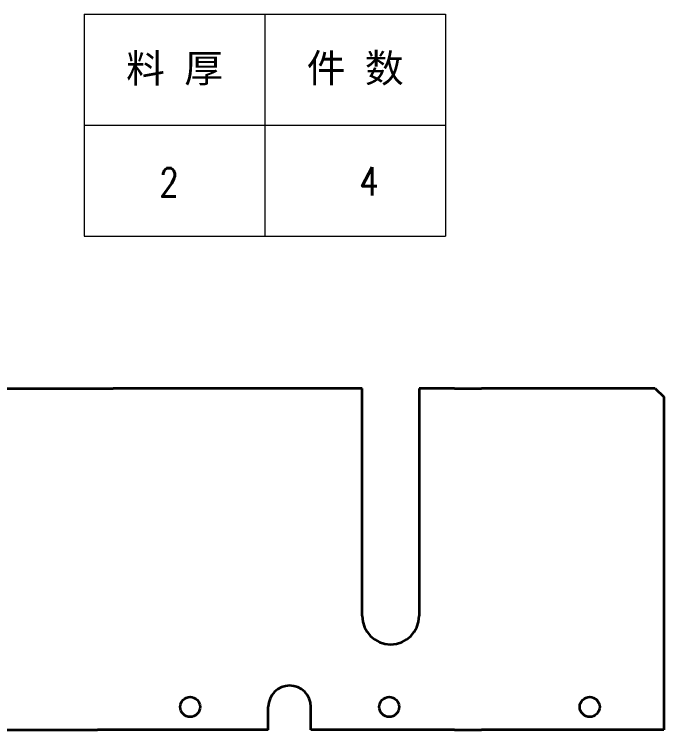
# Model space of a CAD drawing. Header units: millimetres. Extents: x 1333 to 359964, y -52803 to -5704.
# Drawn here: x 160995 to 161223.3, y -25614.6 to -25363.1 of the extents above; entities that cross this region are included whole.
import ezdxf
from ezdxf.enums import TextEntityAlignment as Align

# ---------------------------------------------------------------- set-up
doc = ezdxf.new("R2010")
doc.units = ezdxf.units.MM
doc.header["$LTSCALE"] = 0.5
doc.layers.add('标注线', color=3, linetype='Continuous', lineweight=18)
doc.layers.add('粗实线', color=7, linetype='Continuous', lineweight=35)
doc.styles.add('DIM', font='romans.shx', dxfattribs={"width": 0.8, "bigfont": 'bigfont.shx'})
doc.styles.get("Standard").update_dxf_attribs({"font": 'simplex.shx'})

# ---------------------------------------------------------------- blocks, each defined once
blk = doc.blocks.new('*T481')
at = {"color": 0, "linetype": 'ByBlock', "lineweight": -2, "transparency": 16777216}
for p, q in [((0, 0), (127, 0)), ((0, 0), (0, -78)), ((63.5, 0), (63.5, -78)), ((127, 0), (127, -78)), ((0, -39), (127, -39)), ((0, -78), (127, -78))]:
    blk.add_line(p, q, dxfattribs=at)
at = {"color": 0, "transparency": 16777216, "char_height": 10, "width": 60.5, "attachment_point": 5}
for s, insert in [('{\\fSimSun|b0|i0|c134|p2;料 厚}', (31.75, -19.5)), ('{\\fSimSun|b0|i0|c134|p2;件 数}', (95.25, -19.5))]:
    blk.add_mtext(s, dxfattribs=dict(at, insert=insert))
blk = doc.blocks.new('拆图参数')
blk.add_blockref('*T481', (-63.5, 78))
at = {"style": 'DIM', "width": 0.8}
blk.add_attdef('6', text='', height=10, dxfattribs=at).set_placement((-37.13, 18.91), align=Align.MIDDLE_LEFT)
blk.add_attdef('1', text='', height=10, dxfattribs=at).set_placement((36.65, 19.27), align=Align.MIDDLE_CENTER)

msp = doc.modelspace()

# ---------------------------------------------------------------- linework, layer by layer
at = {"layer": '粗实线', "lineweight": 35}
for p, q in [((160963.335, -25494.626), (161029.835, -25494.626)), ((161105.835, -25494.626), (161029.835, -25494.626)), ((161117.335, -25574.626), (161117.335, -25494.626)), ((161137.335, -25494.626), (161137.335, -25574.626)), ((161220.335, -25494.626), (161159.335, -25494.626)), ((161223.335, -25497.626), (161223.335, -25614.626)), ((160960.335, -25614.626), (161024.335, -25614.626)), ((161084.335, -25614.626), (161029.835, -25614.626)), ((161149.835, -25614.626), (161099.335, -25614.626)), ((161223.335, -25614.626), (161159.335, -25614.626))]:
    msp.add_line(p, q, dxfattribs=at)
at = {"layer": '粗实线', "lineweight": 35, "ltscale": 0.1}
for p, q in [((161029.835, -25494.626), (161029.835, -25494.626)), ((161149.835, -25494.626), (161145.835, -25494.626)), ((161149.835, -25494.626), (161155.335, -25494.626)), ((161155.335, -25494.626), (161159.335, -25494.626)), ((161029.835, -25614.626), (161024.335, -25614.626)), ((161029.835, -25614.626), (161029.835, -25614.626)), ((161149.835, -25614.626), (161155.335, -25614.626)), ((161155.335, -25614.626), (161159.335, -25614.626))]:
    msp.add_line(p, q, dxfattribs=at)
at = {"layer": '粗实线', "lineweight": 35, "ltscale": 0.2875}
msp.add_line((161117.335, -25494.626), (161105.835, -25494.626), dxfattribs=at)
at = {"layer": '粗实线', "lineweight": 35, "ltscale": 0.2125}
msp.add_line((161145.835, -25494.626), (161137.335, -25494.626), dxfattribs=at)
at = {"layer": '粗实线', "lineweight": 35, "ltscale": 0.106066}
msp.add_line((161220.335, -25494.626), (161223.335, -25497.626), dxfattribs=at)
at = {"layer": '粗实线', "lineweight": 35, "ltscale": 0.2}
for p, q in [((161084.335, -25614.626), (161084.335, -25606.626)), ((161099.335, -25614.626), (161099.335, -25606.626))]:
    msp.add_line(p, q, dxfattribs=at)
at = {"layer": '粗实线', "lineweight": 35}
for centre in [(161056.835, -25606.626), (161126.835, -25606.626), (161197.335, -25606.626)]:
    msp.add_circle(centre, 3.5, dxfattribs=at)
for centre, radius, start, end in [((161127.335, -25574.626), 10, 180, 0), ((161091.835, -25606.626), 7.5, 0, 180)]:
    msp.add_arc(centre, radius, start, end, dxfattribs=at)

# ---------------------------------------------------------------- block references
at = {"layer": '标注线'}
msp.add_blockref('拆图参数', (161083.123, -25441.05), dxfattribs=at).add_auto_attribs({'1': '4', '6': '2'})

doc.saveas('drawing.dxf')
